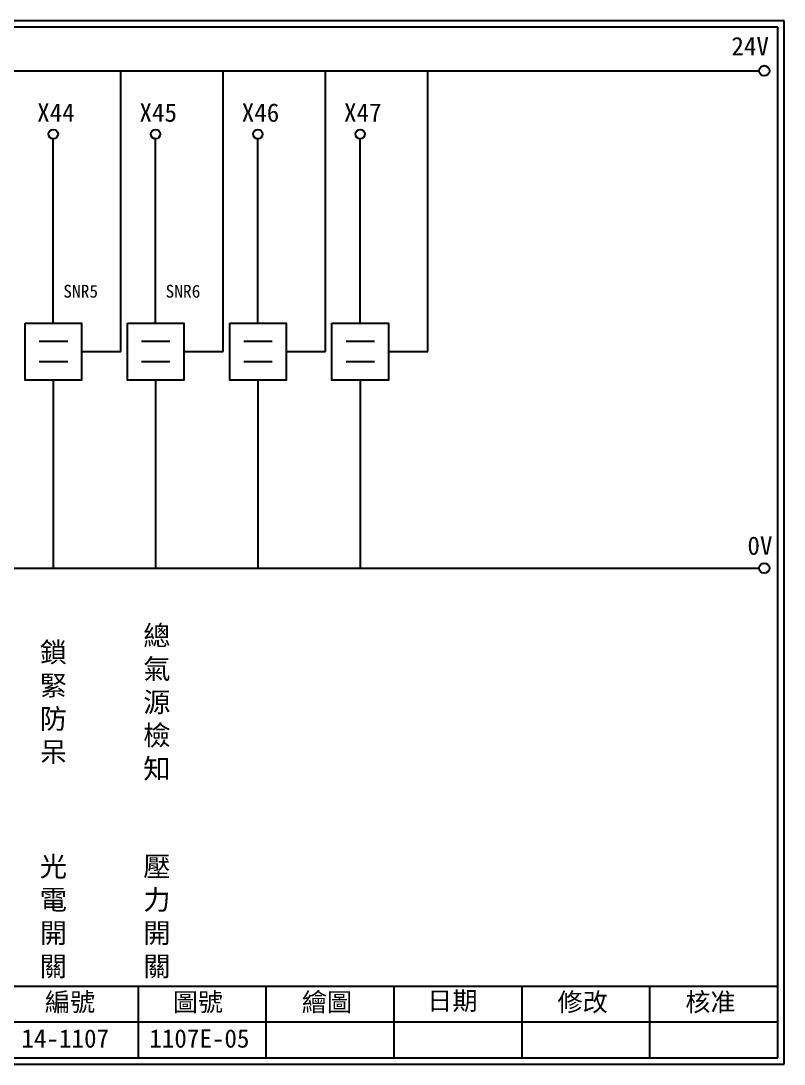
# Model space of a CAD drawing. Extents: x 325 to 612, y 3 to 207.
# Drawn here: x 463.1 to 612.3, y 3 to 207 of the extents above; entities that cross this region are included whole.
import ezdxf

# ---------------------------------------------------------------- set-up
doc = ezdxf.new("R2010")
doc.units = 0
doc.layers.get('0').update_dxf_attribs({"linetype": 'CONTINUOUS'})
doc.layers.add('圖框層', color=7, linetype='CONTINUOUS')
doc.layers.add('標尺寸層', color=3, linetype='CONTINUOUS')
doc.styles.add('CNS', font='romanc.shx', dxfattribs={"bigfont": 'chineset.shx'})
doc.styles.add('STSL', font='kaiu.ttf')

msp = doc.modelspace()

# ---------------------------------------------------------------- linework, layer by layer
for p, q in [((482.65, 142.31), (482.65, 197.22)), ((502.65, 142.31), (502.65, 197.22)), ((522.65, 142.31), (522.65, 197.22)), ((542.65, 142.31), (542.65, 197.22)), ((469.42, 147.89), (469.42, 183.91)), ((489.42, 147.89), (489.42, 183.91)), ((509.42, 147.89), (509.42, 183.91)), ((529.42, 147.89), (529.42, 183.91)), ((474.94, 142.31), (482.65, 142.31)), ((494.94, 142.31), (502.65, 142.31)), ((514.94, 142.31), (522.65, 142.31)), ((534.94, 142.31), (542.65, 142.31)), ((469.42, 136.73), (469.42, 99.96)), ((489.42, 136.73), (489.42, 99.96)), ((509.42, 136.73), (509.42, 99.96)), ((529.42, 136.73), (529.42, 99.96))]:
    msp.add_line(p, q)
for points in [[(463.91, 147.89), (474.94, 147.89), (474.94, 136.73), (463.91, 136.73)], [(483.91, 147.89), (494.94, 147.89), (494.94, 136.73), (483.91, 136.73)], [(503.91, 147.89), (514.94, 147.89), (514.94, 136.73), (503.91, 136.73)], [(523.91, 147.89), (534.94, 147.89), (534.94, 136.73), (523.91, 136.73)]]:
    msp.add_lwpolyline(points, close=True)
for centre in [(608.44, 197.22), (608.44, 99.96)]:
    msp.add_circle(centre, 1)
at = {"layer": '圖框層', "color": 7}
for p, q in [((612.32, 206.97), (325.32, 206.97)), ((612.32, 3), (612.32, 206.97)), ((611.07, 205.72), (326.57, 205.72)), ((611.07, 4.25), (611.07, 205.72)), ((326.57, 18.25), (611.07, 18.25)), ((486.07, 4.25), (486.07, 18.25)), ((511.07, 4.25), (511.07, 18.25)), ((536.07, 4.25), (536.07, 18.25)), ((561.07, 4.25), (561.07, 18.25)), ((586.07, 4.25), (586.07, 18.25)), ((461.07, 11.25), (611.07, 11.25)), ((326.57, 4.25), (611.07, 4.25)), ((325.32, 3), (612.32, 3))]:
    msp.add_line(p, q, dxfattribs=at)
at = {"layer": '標尺寸層', "color": 7}
for p, q in [((329.84, 197.22), (607.44, 197.22)), ((466.66, 144.34), (472.23, 144.34)), ((486.66, 144.34), (492.23, 144.34)), ((506.66, 144.34), (512.23, 144.34)), ((526.66, 144.34), (532.23, 144.34)), ((466.66, 140.37), (472.23, 140.37)), ((486.66, 140.37), (492.23, 140.37)), ((506.66, 140.37), (512.23, 140.37)), ((526.66, 140.37), (532.23, 140.37)), ((330.05, 99.96), (607.44, 99.96))]:
    msp.add_line(p, q, dxfattribs=at)
for centre in [(469.42, 184.83), (489.42, 184.83), (509.42, 184.83), (529.42, 184.83)]:
    msp.add_circle(centre, 0.92, dxfattribs=at)

# ---------------------------------------------------------------- texts
at = {"layer": '圖框層', "color": 4, "style": 'STSL'}
for s, height, p in [('24V', 3.6, (602, 200.22)), ('X44', 3.6, (466.26, 187.24)), ('X45', 3.6, (486.26, 187.24)), ('X46', 3.6, (506.26, 187.24)), ('X47', 3.6, (526.26, 187.24)), ('SNR5', 2.5, (471.37, 152.86)), ('SNR6', 2.5, (491.37, 152.86)), ('0V', 3.6, (605.14, 102.58)), ('編號', 3.6, (467.78, 13.34)), ('圖號', 3.6, (492.78, 13.34)), ('繪圖', 3.6, (518.01, 13.34)), ('日期', 3.6, (542.54, 13.59)), ('修改', 3.6, (568.01, 13.34)), ('核准', 3.6, (593.01, 13.34)), ('14-1107', 3.6, (463.18, 6.22)), ('1107E-05', 3.6, (488.18, 6.22))]:
    msp.add_text(s, height=height, dxfattribs=at).set_placement(p)
at = {"layer": '標尺寸層', "color": 7, "char_height": 3.9, "width": 4.9608, "attachment_point": 5, "style": 'CNS'}
for s, insert in [('{\\fDFKai-SB|b0|i0|c136|p65;總氣源檢知}', (489.67, 73.58)), ('{\\fDFKai-SB|b0|i0|c136|p65;鎖緊防呆}', (469.43, 73.58)), ('{\\fDFKai-SB|b0|i0|c136|p65;光電開關}', (469.43, 31.68)), ('{\\fDFKai-SB|b0|i0|c136|p65;壓力開關}', (489.67, 31.68))]:
    msp.add_mtext(s, dxfattribs=dict(at, insert=insert))

doc.saveas('drawing.dxf')
